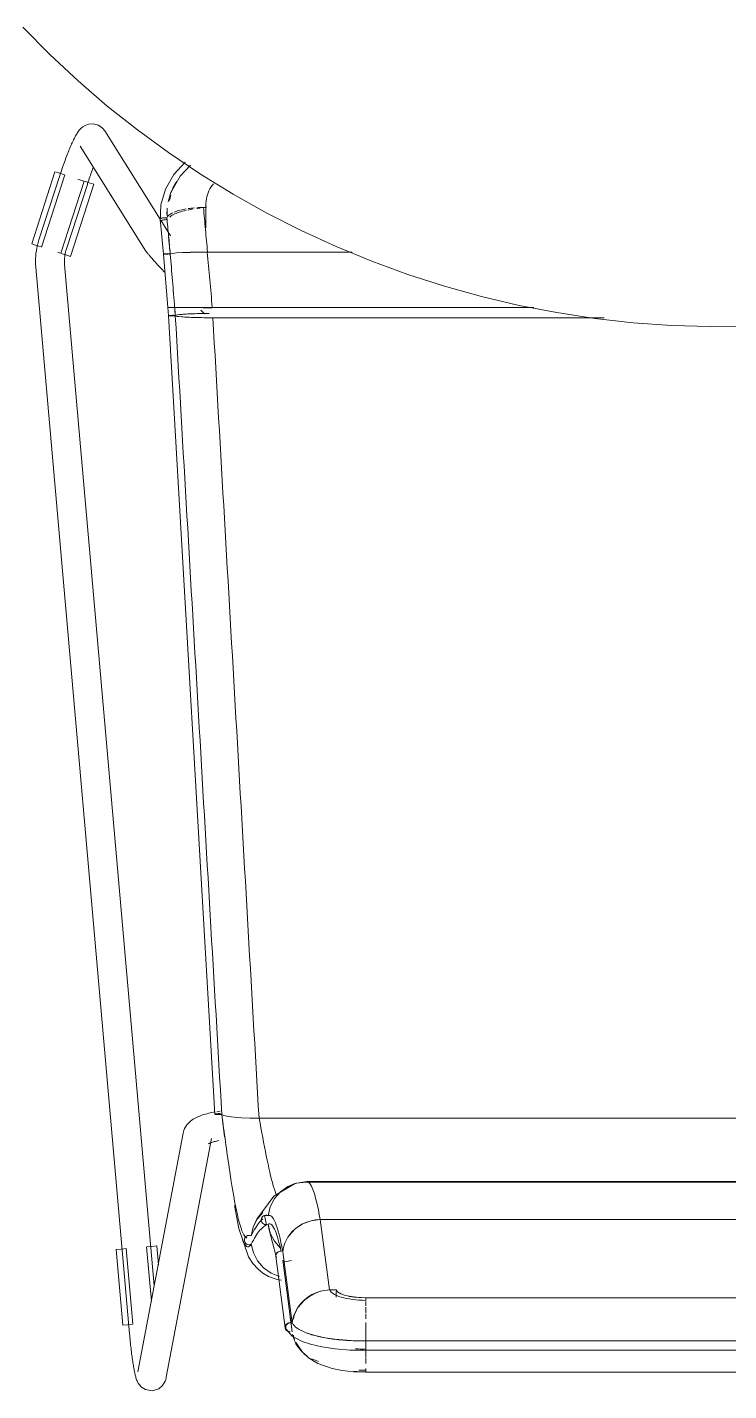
# Model space of a CAD drawing. Header units: millimetres. Extents: x 155927 to 317870, y -36033 to 97293.
# Drawn here: x 166749 to 167040, y 30926 to 31493 of the extents above; entities that cross this region are included whole.
import ezdxf

# ---------------------------------------------------------------- set-up
doc = ezdxf.new("R2010")
doc.units = ezdxf.units.MM
doc.header["$MEASUREMENT"] = 0
doc.layers.add('I-FURN', color=8, linetype='CONTINUOUS', lineweight=9)

msp = doc.modelspace()

# ---------------------------------------------------------------- linework, layer by layer
at = {"layer": 'I-FURN'}
for p, q in [((166746.74, 31492.67), (166757.99, 31481.29)), ((166757.99, 31481.29), (166769.69, 31470.38)), ((166769.69, 31470.38), (166781.82, 31459.94)), ((166781.82, 31459.94), (166794.35, 31449.99)), ((166768.42, 31447.06), (166768.19, 31446.62)), ((166768.65, 31447.49), (166768.42, 31447.06)), ((166768.88, 31447.9), (166768.65, 31447.49)), ((166769.11, 31448.3), (166768.88, 31447.9)), ((166769.35, 31448.69), (166769.11, 31448.3)), ((166769.61, 31449.08), (166769.35, 31448.69)), ((166769.89, 31449.47), (166769.61, 31449.08)), ((166770.2, 31449.87), (166769.89, 31449.47)), ((166770.57, 31450.29), (166770.2, 31449.87)), ((166771.03, 31450.76), (166770.57, 31450.29)), ((166771.66, 31451.28), (166771.03, 31450.76)), ((166772.57, 31451.85), (166771.66, 31451.28)), ((166773.96, 31452.37), (166772.57, 31451.85)), ((166775.93, 31452.54), (166773.96, 31452.37)), ((166778.16, 31451.95), (166775.93, 31452.54)), ((166779.89, 31450.73), (166778.16, 31451.95)), ((166779.89, 31450.73), (166780.78, 31449.61)), ((166803.82, 31412.84), (166780.78, 31449.61)), ((166794.35, 31449.99), (166807.27, 31440.56)), ((166766.05, 31441.88), (166765.8, 31441.27)), ((166766.29, 31442.48), (166766.05, 31441.88)), ((166766.54, 31443.06), (166766.29, 31442.48)), ((166766.78, 31443.62), (166766.54, 31443.06)), ((166767.02, 31444.16), (166766.78, 31443.62)), ((166767.26, 31444.69), (166767.02, 31444.16)), ((166767.49, 31445.2), (166767.26, 31444.69)), ((166767.73, 31445.69), (166767.49, 31445.2)), ((166767.96, 31446.16), (166767.73, 31445.69)), ((166768.19, 31446.62), (166767.96, 31446.16)), ((166770.61, 31443.24), (166797.92, 31399.65)), ((166763.77, 31435.91), (166763.52, 31435.2)), ((166764.02, 31436.62), (166763.77, 31435.91)), ((166764.28, 31437.32), (166764.02, 31436.62)), ((166764.53, 31438.01), (166764.28, 31437.32)), ((166764.79, 31438.69), (166764.53, 31438.01)), ((166765.04, 31439.35), (166764.79, 31438.69)), ((166765.3, 31440.01), (166765.04, 31439.35)), ((166765.55, 31440.65), (166765.3, 31440.01)), ((166765.8, 31441.27), (166765.55, 31440.65)), ((166807.27, 31440.56), (166820.56, 31431.65)), ((166809.42, 31431.42), (166814.16, 31436.57)), ((166750.41, 31402.63), (166760.1, 31432.64)), ((166762.12, 31431.08), (166753.41, 31404.27)), ((166754.45, 31401.33), (166764.14, 31431.33)), ((166760.1, 31432.64), (166762.05, 31432.01)), ((166762.05, 31432.01), (166764.02, 31431.37)), ((166762.27, 31431.54), (166762.12, 31431.08)), ((166762.52, 31432.28), (166762.27, 31431.54)), ((166762.76, 31433.02), (166762.52, 31432.28)), ((166763.01, 31433.75), (166762.76, 31433.02)), ((166763.26, 31434.48), (166763.01, 31433.75)), ((166763.52, 31435.2), (166763.26, 31434.48)), ((166774.57, 31430.45), (166774.33, 31429.77)), ((166774.8, 31431.12), (166774.57, 31430.45)), ((166775.04, 31431.79), (166774.8, 31431.12)), ((166775.27, 31432.44), (166775.04, 31431.79)), ((166775.51, 31433.09), (166775.27, 31432.44)), ((166775.74, 31433.73), (166775.51, 31433.09)), ((166775.98, 31434.35), (166775.74, 31433.73)), ((166806.03, 31425.41), (166809.42, 31431.42)), ((166808.74, 31425.01), (166812.1, 31430.84)), ((166812.1, 31430.84), (166816.37, 31435.31)), ((166820.56, 31431.65), (166834.19, 31423.27)), ((166772.21, 31428.73), (166762.52, 31398.72)), ((166764.83, 31400.56), (166773.54, 31427.37)), ((166766.57, 31397.42), (166776.26, 31427.42)), ((166772.12, 31428.76), (166769.64, 31429.56)), ((166772.33, 31428.69), (166774.3, 31428.05)), ((166773.64, 31427.7), (166773.54, 31427.37)), ((166773.87, 31428.4), (166773.64, 31427.7)), ((166774.1, 31429.08), (166773.87, 31428.4)), ((166774.33, 31429.77), (166774.1, 31429.08)), ((166774.3, 31428.05), (166776.26, 31427.42)), ((166804.15, 31418.89), (166806.03, 31425.41)), ((166803.87, 31411.98), (166804.15, 31418.89)), ((166822.81, 31419.01), (166822.81, 31409.26)), ((166834.19, 31423.27), (166848.14, 31415.45)), ((166821.82, 31417.77), (166822.87, 31417.77)), ((166848.14, 31415.45), (166862.4, 31408.19)), ((166803.75, 31412.88), (166805.17, 31398.38)), ((166808.09, 31406.02), (166804.05, 31412.47)), ((166862.4, 31408.19), (166876.94, 31401.51)), ((166752.36, 31402), (166750.41, 31402.63)), ((166754.34, 31401.37), (166752.36, 31402)), ((166752.79, 31402.07), (166752.55, 31400.96)), ((166753.08, 31403.18), (166752.79, 31402.07)), ((166753.41, 31404.27), (166753.08, 31403.18)), ((166752.03, 31396.42), (166752.02, 31395.28)), ((166752.09, 31397.56), (166752.03, 31396.42)), ((166752.2, 31398.7), (166752.09, 31397.56)), ((166752.35, 31399.83), (166752.2, 31398.7)), ((166752.55, 31400.96), (166752.35, 31399.83)), ((166762.43, 31398.75), (166761.26, 31399.13)), ((166764.61, 31398.05), (166762.64, 31398.68)), ((166764.02, 31395.98), (166764.06, 31396.64)), ((166764.06, 31396.64), (166764.12, 31397.3)), ((166764.12, 31397.3), (166764.21, 31397.96)), ((166764.21, 31397.96), (166764.32, 31398.61)), ((166764.32, 31398.61), (166764.46, 31399.26)), ((166764.46, 31399.26), (166764.63, 31399.9)), ((166766.57, 31397.42), (166764.61, 31398.05)), ((166764.63, 31399.9), (166764.82, 31400.54)), ((166764.82, 31400.54), (166764.83, 31400.56)), ((166797.92, 31399.65), (166798.13, 31399.33)), ((166798.13, 31399.33), (166798.32, 31399.07)), ((166798.32, 31399.07), (166798.49, 31398.84)), ((166798.49, 31398.84), (166798.66, 31398.62)), ((166798.66, 31398.62), (166798.84, 31398.4)), ((166798.84, 31398.4), (166799.03, 31398.17)), ((166799.03, 31398.17), (166799.24, 31397.93)), ((166799.24, 31397.93), (166799.45, 31397.67)), ((166799.45, 31397.67), (166799.68, 31397.41)), ((166799.68, 31397.41), (166799.92, 31397.13)), ((166799.92, 31397.13), (166800.18, 31396.83)), ((166800.18, 31396.83), (166800.45, 31396.52)), ((166800.45, 31396.52), (166800.74, 31396.2)), ((166800.74, 31396.2), (166801.04, 31395.86)), ((166805.17, 31398.38), (166805.24, 31398.41)), ((166805.24, 31398.41), (166805.17, 31398.38)), ((166805.17, 31398.38), (166807, 31376.18)), ((166805.17, 31398.38), (166805.23, 31398.36)), ((166805.24, 31398.36), (166805.17, 31398.38)), ((166805.23, 31398.36), (166805.42, 31398.33)), ((166805.43, 31398.44), (166805.24, 31398.41)), ((166805.42, 31398.33), (166805.24, 31398.36)), ((166805.42, 31398.33), (166805.71, 31398.31)), ((166805.72, 31398.31), (166805.42, 31398.33)), ((166805.72, 31398.46), (166805.43, 31398.44)), ((166805.43, 31398.44), (166805.73, 31398.46)), ((166805.71, 31398.31), (166806.09, 31398.3)), ((166806.11, 31398.47), (166805.72, 31398.46)), ((166806.1, 31398.3), (166805.72, 31398.31)), ((166805.73, 31398.46), (166806.11, 31398.47)), ((166806.09, 31398.3), (166806.54, 31398.29)), ((166806.55, 31398.29), (166806.1, 31398.3)), ((166806.56, 31398.48), (166806.11, 31398.47)), ((166806.11, 31398.47), (166806.56, 31398.48)), ((166806.54, 31398.29), (166807.04, 31398.28)), ((166807.04, 31398.28), (166806.55, 31398.29)), ((166807.05, 31398.49), (166806.56, 31398.48)), ((166806.56, 31398.48), (166807.05, 31398.49)), ((166807.55, 31398.49), (166807.05, 31398.49)), ((166807.05, 31398.49), (166807.55, 31398.49)), ((166807.53, 31398.28), (166808.01, 31398.29)), ((166808.01, 31398.29), (166807.54, 31398.28)), ((166808.02, 31398.48), (166807.55, 31398.49)), ((166807.55, 31398.49), (166808.02, 31398.48)), ((166808.02, 31398.48), (166808.91, 31398.67)), ((166808.91, 31398.67), (166808.02, 31398.48)), ((166808.91, 31398.67), (166810.63, 31398.85)), ((166810.65, 31398.85), (166808.91, 31398.67)), ((166810.64, 31398.85), (166813.08, 31399)), ((166813.12, 31399), (166810.65, 31398.85)), ((166816.22, 31399.12), (166813.12, 31399)), ((166813.12, 31399), (166816.16, 31399.11)), ((166816.22, 31399.11), (166819.66, 31399.19)), ((166819.66, 31399.19), (166816.22, 31399.12)), ((166819.75, 31399.19), (166823.4, 31399.22)), ((166823.52, 31399.22), (166819.76, 31399.19)), ((166883.63, 31399.22), (166823.52, 31399.22)), ((166823.52, 31399.22), (166883.63, 31399.22)), ((166876.94, 31401.51), (166891.73, 31395.42)), ((166752.02, 31395.28), (166752.04, 31394.14)), ((166752.04, 31394.14), (166752.12, 31393)), ((166752.12, 31393), (166752.12, 31392.95)), ((166752.13, 31392.95), (166791.07, 30949.63)), ((166764.02, 31395.32), (166764.02, 31395.98)), ((166764.03, 31394.66), (166764.02, 31395.32)), ((166764.08, 31394), (166764.03, 31394.66)), ((166801.37, 30969.5), (166764.08, 31394)), ((166801.04, 31395.86), (166801.36, 31395.51)), ((166801.36, 31395.51), (166801.69, 31395.15)), ((166801.69, 31395.15), (166802.03, 31394.77)), ((166802.03, 31394.77), (166802.39, 31394.38)), ((166802.39, 31394.38), (166802.75, 31393.98)), ((166802.75, 31393.98), (166803.13, 31393.57)), ((166803.13, 31393.57), (166803.53, 31393.14)), ((166803.53, 31393.14), (166803.93, 31392.71)), ((166803.93, 31392.71), (166804.34, 31392.26)), ((166804.34, 31392.26), (166804.77, 31391.81)), ((166804.77, 31391.81), (166805.2, 31391.34)), ((166805.2, 31391.34), (166805.64, 31390.87)), ((166891.73, 31395.42), (166906.76, 31389.92)), ((166906.76, 31389.92), (166921.99, 31385.03)), ((166921.99, 31385.03), (166937.41, 31380.75)), ((166937.41, 31380.75), (166952.98, 31377.09)), ((166807, 31376.18), (166807.07, 31376.19)), ((166807.06, 31376.19), (166807, 31376.18)), ((166807.27, 31372.82), (166807, 31376.18)), ((166807.07, 31376.18), (166807, 31376.18)), ((166807, 31376.18), (166807.06, 31376.18)), ((166807.25, 31376.19), (166807.55, 31376.19)), ((166807.54, 31376.19), (166807.25, 31376.19)), ((166807.92, 31376.19), (166807.54, 31376.19)), ((166807.55, 31376.19), (166807.93, 31376.19)), ((166807.93, 31376.18), (166807.55, 31376.18)), ((166807.55, 31376.18), (166807.93, 31376.18)), ((166808.38, 31376.19), (166807.92, 31376.19)), ((166807.93, 31376.19), (166808.38, 31376.19)), ((166808.39, 31376.18), (166807.93, 31376.18)), ((166807.93, 31376.18), (166808.38, 31376.18)), ((166808.38, 31376.19), (166808.87, 31376.19)), ((166808.87, 31376.19), (166808.38, 31376.19)), ((166808.38, 31376.18), (166808.87, 31376.18)), ((166808.88, 31376.18), (166808.39, 31376.18)), ((166808.87, 31376.19), (166809.37, 31376.19)), ((166809.36, 31376.19), (166808.87, 31376.19)), ((166808.87, 31376.18), (166809.37, 31376.18)), ((166809.37, 31376.18), (166808.88, 31376.18)), ((166809.83, 31376.19), (166809.36, 31376.19)), ((166809.37, 31376.19), (166809.84, 31376.19)), ((166809.84, 31376.18), (166809.37, 31376.18)), ((166809.37, 31376.18), (166809.84, 31376.18)), ((166810.72, 31376.21), (166809.83, 31376.19)), ((166809.84, 31376.19), (166810.72, 31376.21)), ((166810.72, 31376.21), (166812.47, 31376.22)), ((166812.47, 31376.22), (166810.72, 31376.21)), ((166812.49, 31376.15), (166811.77, 31376.15)), ((166811.77, 31376.15), (166812.49, 31376.15)), ((166812.47, 31376.22), (166814.97, 31376.23)), ((166814.97, 31376.23), (166812.47, 31376.22)), ((166814.99, 31376.14), (166812.49, 31376.15)), ((166812.49, 31376.15), (166814.99, 31376.14)), ((166815.26, 31373.49), (166812.77, 31373.33)), ((166818.1, 31376.24), (166814.97, 31376.23)), ((166814.98, 31376.23), (166818.1, 31376.24)), ((166818.11, 31376.13), (166814.99, 31376.14)), ((166814.99, 31376.14), (166818.11, 31376.13)), ((166818.38, 31373.61), (166815.26, 31373.49)), ((166821.67, 31376.25), (166818.1, 31376.24)), ((166818.11, 31376.24), (166821.67, 31376.25)), ((166821.93, 31373.69), (166818.38, 31373.61)), ((166820.76, 31375.1), (166822.24, 31373.57)), ((166821.67, 31376.25), (166825.46, 31376.25)), ((166825.46, 31376.25), (166821.67, 31376.25)), ((166825.45, 31376.12), (166821.67, 31376.12)), ((166821.67, 31376.12), (166825.45, 31376.12)), ((166824.19, 31373.71), (166821.93, 31373.69)), ((166825.46, 31376.25), (166959.1, 31376.25)), ((166959.1, 31376.25), (166825.46, 31376.25)), ((166952.98, 31377.09), (166968.69, 31374.06)), ((166968.69, 31374.06), (166984.51, 31371.65)), ((166807.34, 31372.85), (166807.27, 31372.83)), ((166807.27, 31372.82), (166826.56, 31040.92)), ((166807.27, 31372.82), (166807.34, 31372.8)), ((166807.53, 31372.88), (166807.34, 31372.85)), ((166807.34, 31372.8), (166807.52, 31372.77)), ((166807.52, 31372.77), (166807.82, 31372.75)), ((166807.82, 31372.9), (166807.53, 31372.88)), ((166808.21, 31372.92), (166807.82, 31372.9)), ((166807.82, 31372.75), (166808.2, 31372.73)), ((166808.2, 31372.73), (166808.65, 31372.72)), ((166808.66, 31372.93), (166808.21, 31372.92)), ((166808.65, 31372.72), (166809.14, 31372.71)), ((166809.15, 31372.94), (166808.66, 31372.93)), ((166809.14, 31372.71), (166809.64, 31372.72)), ((166809.64, 31372.93), (166809.15, 31372.94)), ((166810.11, 31372.92), (166809.64, 31372.93)), ((166809.64, 31372.72), (166810.11, 31372.73)), ((166811.01, 31373.13), (166810.11, 31372.92)), ((166810.11, 31372.73), (166810.99, 31372.51)), ((166810.99, 31372.51), (166812.74, 31372.32)), ((166812.77, 31373.33), (166811.01, 31373.13)), ((166812.74, 31372.32), (166815.25, 31372.16)), ((166815.25, 31372.16), (166818.38, 31372.04)), ((166818.38, 31372.04), (166821.94, 31371.96)), ((166821.94, 31371.96), (166825.72, 31371.93)), ((166825.72, 31371.93), (166988.32, 31371.93)), ((166988.32, 31371.93), (166825.72, 31371.93)), ((166984.51, 31371.65), (167000.41, 31369.88)), ((167000.41, 31369.88), (167016.37, 31368.75)), ((167016.37, 31368.75), (167032.36, 31368.26)), ((167032.36, 31368.26), (167048.36, 31368.41)), ((166817.54, 31038.76), (166818.08, 31039.08)), ((166818.08, 31039.08), (166818.61, 31039.37)), ((166818.61, 31039.37), (166819.17, 31039.64)), ((166819.17, 31039.64), (166819.73, 31039.9)), ((166819.73, 31039.9), (166820.3, 31040.13)), ((166820.3, 31040.13), (166820.88, 31040.35)), ((166820.88, 31040.35), (166821.47, 31040.56)), ((166821.47, 31040.56), (166822.08, 31040.75)), ((166822.08, 31040.75), (166822.69, 31040.93)), ((166822.69, 31040.93), (166823.32, 31041.11)), ((166823.32, 31041.11), (166823.97, 31041.27)), ((166823.97, 31041.27), (166824.62, 31041.42)), ((166824.62, 31041.42), (166825.29, 31041.56)), ((166825.29, 31041.56), (166825.97, 31041.7)), ((166825.97, 31041.7), (166826.66, 31041.82)), ((166826.62, 31040.97), (166826.56, 31040.92)), ((166826.56, 31040.92), (166826.62, 31040.97)), ((166826.63, 31040.86), (166826.56, 31040.92)), ((166826.56, 31040.91), (166826.63, 31040.86)), ((166826.81, 31041.02), (166826.62, 31040.97)), ((166826.62, 31040.97), (166826.8, 31041.02)), ((166826.63, 31040.86), (166826.83, 31040.81)), ((166826.82, 31040.81), (166826.63, 31040.86)), ((166826.8, 31041.02), (166827.09, 31041.06)), ((166827.1, 31041.06), (166826.81, 31041.02)), ((166827.12, 31040.77), (166826.82, 31040.81)), ((166826.83, 31040.81), (166827.13, 31040.77)), ((166827.09, 31041.06), (166827.47, 31041.1)), ((166827.48, 31041.1), (166827.1, 31041.06)), ((166827.51, 31040.73), (166827.12, 31040.77)), ((166827.13, 31040.77), (166827.51, 31040.73)), ((166827.37, 31041.94), (166828.08, 31042.05)), ((166827.47, 31041.1), (166827.92, 31041.12)), ((166827.93, 31041.12), (166827.48, 31041.1)), ((166827.51, 31040.73), (166827.97, 31040.71)), ((166827.96, 31040.71), (166827.51, 31040.73)), ((166827.92, 31041.12), (166828.42, 31041.13)), ((166828.42, 31041.13), (166827.93, 31041.12)), ((166828.46, 31040.7), (166827.96, 31040.71)), ((166827.97, 31040.71), (166828.46, 31040.7)), ((166828.08, 31042.05), (166828.81, 31042.15)), ((166828.92, 31041.13), (166828.42, 31041.13)), ((166828.42, 31041.13), (166828.92, 31041.13)), ((166828.46, 31040.7), (166828.96, 31040.71)), ((166828.95, 31040.71), (166828.46, 31040.7)), ((166829.43, 31040.73), (166828.95, 31040.71)), ((166828.96, 31040.71), (166829.43, 31040.73)), ((166830.33, 31040.33), (166829.43, 31040.73)), ((166829.43, 31040.73), (166830.33, 31040.33)), ((166832.07, 31039.96), (166830.33, 31040.33)), ((166830.33, 31040.33), (166832.08, 31039.96)), ((166834.54, 31039.65), (166832.07, 31039.96)), ((166832.08, 31039.96), (166834.57, 31039.65)), ((166837.62, 31039.41), (166834.57, 31039.65)), ((166834.57, 31039.65), (166837.67, 31039.41)), ((166841.14, 31039.26), (166837.67, 31039.41)), ((166837.67, 31039.41), (166841.21, 31039.26)), ((166844.9, 31039.2), (166841.21, 31039.26)), ((166841.21, 31039.26), (166844.98, 31039.2)), ((166844.98, 31039.2), (167228.38, 31039.2)), ((167228.38, 31039.2), (166844.98, 31039.2)), ((166813.37, 31033.07), (166813.63, 31034.06)), ((166813.63, 31034.06), (166813.99, 31034.95)), ((166813.99, 31034.95), (166814.43, 31035.74)), ((166814.43, 31035.74), (166814.91, 31036.43)), ((166814.91, 31036.43), (166815.42, 31037.03)), ((166815.42, 31037.03), (166815.94, 31037.54)), ((166815.94, 31037.54), (166816.47, 31038)), ((166816.47, 31038), (166817, 31038.4)), ((166817, 31038.4), (166817.54, 31038.76)), ((166813.37, 31033.07), (166794.55, 30933.78)), ((166806.34, 30931.54), (166825.16, 31030.83)), ((166823.94, 31028.61), (166823.96, 31028.62)), ((166823.96, 31028.62), (166824.04, 31028.66)), ((166824.04, 31028.66), (166824.12, 31028.71)), ((166824.12, 31028.71), (166824.28, 31028.79)), ((166824.28, 31028.79), (166824.47, 31028.87)), ((166824.47, 31028.87), (166824.7, 31028.97)), ((166824.7, 31028.97), (166824.97, 31029.07)), ((166824.97, 31029.07), (166825.27, 31029.18)), ((166825.27, 31029.18), (166825.61, 31029.28)), ((166825.61, 31029.28), (166825.98, 31029.39)), ((166825.98, 31029.39), (166826.37, 31029.5)), ((166826.37, 31029.5), (166826.79, 31029.61)), ((166826.79, 31029.61), (166827.24, 31029.71)), ((166827.24, 31029.71), (166827.71, 31029.81)), ((166827.71, 31029.81), (166828.2, 31029.91)), ((166859.63, 31011.98), (166850.98, 31006.87)), ((166856.92, 31010.86), (166853.79, 31008.69)), ((166853.79, 31008.68), (166856.93, 31010.85)), ((166859.78, 31012.05), (166856.61, 31010.68)), ((166860.49, 31012.22), (166856.92, 31010.86)), ((166856.93, 31010.85), (166860.49, 31012.22)), ((166864.82, 31012.85), (166859.78, 31012.05)), ((166864.28, 31012.7), (166860.49, 31012.22)), ((166860.49, 31012.22), (166864.28, 31012.69)), ((166864.28, 31012.7), (167209.07, 31012.7)), ((167209.07, 31012.7), (166864.28, 31012.7)), ((166903.73, 31012.85), (166864.82, 31012.85)), ((167208.53, 31012.85), (166903.73, 31012.85)), ((166850.98, 31006.87), (166844, 30997.33)), ((166851.28, 31005.81), (166849.52, 31002.42)), ((166849.53, 31002.42), (166851.28, 31005.81)), ((166853.79, 31008.69), (166851.28, 31005.81)), ((166851.28, 31005.81), (166853.79, 31008.68)), ((166834.67, 31003), (166836.57, 30993.34)), ((166846.45, 31000.09), (166844.05, 30997.25)), ((166844.06, 30997.25), (166846.45, 31000.09)), ((166849.52, 31002.42), (166848.63, 30998.71)), ((166841.62, 30990.31), (166842.41, 30993.93)), ((166842.41, 30993.93), (166841.62, 30990.32)), ((166842.41, 30993.93), (166844.06, 30997.25)), ((166844.05, 30997.25), (166842.41, 30993.93)), ((166844, 30997.33), (166843.11, 30995.58)), ((166845.79, 30996.95), (166845.86, 30997.44)), ((166845.86, 30997.44), (166845.79, 30996.95)), ((166845.86, 30996.46), (166845.79, 30996.95)), ((166845.79, 30996.95), (166845.86, 30996.46)), ((166845.86, 30997.44), (166846.05, 30997.9)), ((166846.05, 30997.9), (166845.86, 30997.44)), ((166846.05, 30996), (166845.86, 30996.46)), ((166845.86, 30996.46), (166846.05, 30996)), ((166846.05, 30997.9), (166846.34, 30998.31)), ((166846.34, 30998.31), (166846.05, 30997.9)), ((166846.34, 30995.6), (166846.05, 30996)), ((166846.05, 30996), (166846.34, 30995.6)), ((166846.34, 30998.31), (166846.73, 30998.62)), ((166846.72, 30998.62), (166846.34, 30998.31)), ((166846.73, 30995.28), (166846.34, 30995.6)), ((166846.34, 30995.6), (166846.72, 30995.28)), ((166847.17, 30998.82), (166846.72, 30998.62)), ((166846.72, 30995.28), (166847.17, 30995.08)), ((166846.73, 30998.62), (166847.18, 30998.82)), ((166847.18, 30995.08), (166846.73, 30995.28)), ((166849.7, 30998.72), (166846.82, 30998.67)), ((166847.12, 30998.81), (166847.95, 30994.91)), ((166847.66, 30998.91), (166847.17, 30998.82)), ((166847.17, 30995.08), (166847.66, 30995)), ((166847.18, 30998.82), (166847.67, 30998.9)), ((166847.67, 30995), (166847.18, 30995.08)), ((166848.16, 30998.87), (166847.66, 30998.91)), ((166847.66, 30995), (166848.16, 30995.04)), ((166847.67, 30998.9), (166848.16, 30998.86)), ((166848.16, 30995.04), (166847.67, 30995)), ((166848.63, 30998.71), (166848.16, 30998.87)), ((166848.16, 30998.86), (166848.63, 30998.7)), ((166848.63, 30995.2), (166848.16, 30995.04)), ((166848.16, 30995.04), (166848.63, 30995.2)), ((166848.63, 30995.2), (166849.52, 30991.48)), ((166848.99, 30993.35), (166848.66, 30995.22)), ((166863, 30995.3), (166859.89, 30993.23)), ((166866.55, 30996.62), (166863, 30995.3)), ((166870.32, 30997.1), (166866.55, 30996.62)), ((166874.18, 30967.82), (166870.32, 30997.1)), ((166870.32, 30997.1), (167203.03, 30997.1)), ((167203.03, 30997.1), (166870.32, 30997.1)), ((166836.57, 30993.34), (166840.56, 30981.62)), ((166838.8, 30988.53), (166838.86, 30989.02)), ((166838.86, 30989.02), (166838.8, 30988.53)), ((166838.87, 30988.05), (166838.8, 30988.53)), ((166838.8, 30988.53), (166838.87, 30988.05)), ((166838.86, 30989.02), (166839.04, 30989.48)), ((166839.04, 30989.48), (166838.86, 30989.02)), ((166839.07, 30987.59), (166838.87, 30988.05)), ((166838.87, 30988.05), (166839.07, 30987.59)), ((166839.04, 30989.48), (166839.33, 30989.88)), ((166839.33, 30989.88), (166839.04, 30989.48)), ((166839.33, 30989.88), (166839.71, 30990.2)), ((166839.71, 30990.2), (166839.33, 30989.88)), ((166840.16, 30990.41), (166839.71, 30990.2)), ((166839.71, 30990.2), (166840.16, 30990.4)), ((166840.65, 30990.5), (166840.16, 30990.41)), ((166840.16, 30990.4), (166840.65, 30990.49)), ((166841.15, 30990.47), (166840.65, 30990.5)), ((166840.65, 30990.49), (166841.15, 30990.47)), ((166841.15, 30990.47), (166841.62, 30990.31)), ((166841.62, 30990.32), (166841.15, 30990.47)), ((166851.96, 30981.74), (166848.99, 30993.35)), ((166849.52, 30991.48), (166851.28, 30988.09)), ((166851.28, 30988.09), (166853.79, 30985.21)), ((166859.89, 30993.23), (166857.4, 30990.49)), ((166785.5, 30984.64), (166787.54, 30984.82)), ((166788.26, 30953.23), (166785.5, 30984.64)), ((166787.54, 30984.82), (166789.61, 30985.01)), ((166792.49, 30953.61), (166789.73, 30985.02)), ((166798.18, 30985.76), (166800.16, 30963.15)), ((166798.3, 30985.77), (166800.37, 30985.95)), ((166800.37, 30985.95), (166802.41, 30986.13)), ((166803.1, 30978.24), (166802.41, 30986.13)), ((166839.37, 30987.2), (166839.07, 30987.59)), ((166839.07, 30987.59), (166839.37, 30987.2)), ((166839.76, 30986.89), (166839.37, 30987.2)), ((166839.37, 30987.2), (166839.75, 30986.89)), ((166839.75, 30986.89), (166840.21, 30986.7)), ((166840.21, 30986.7), (166839.76, 30986.89)), ((166840.71, 30986.62), (166840.21, 30986.7)), ((166840.21, 30986.7), (166840.7, 30986.62)), ((166840.7, 30986.62), (166841.2, 30986.66)), ((166841.2, 30986.67), (166840.71, 30986.62)), ((166841.67, 30986.83), (166841.2, 30986.67)), ((166841.2, 30986.66), (166841.67, 30986.83)), ((166841.67, 30986.83), (166842.58, 30983.2)), ((166842.58, 30983.2), (166844.32, 30979.88)), ((166852, 30982.52), (166851.93, 30982.05)), ((166852.18, 30982.96), (166852, 30982.52)), ((166852.48, 30983.34), (166852.18, 30982.96)), ((166852.86, 30983.64), (166852.48, 30983.34)), ((166853.31, 30983.84), (166852.86, 30983.64)), ((166853.81, 30983.91), (166853.31, 30983.84)), ((166854.3, 30983.88), (166853.81, 30983.91)), ((166858.62, 30954.02), (166854.77, 30983.72)), ((166840.56, 30981.62), (166842.37, 30978.8)), ((166842.37, 30978.8), (166844.37, 30976.56)), ((166844.32, 30979.88), (166846.8, 30977.05)), ((166846.8, 30977.05), (166849.88, 30974.88)), ((166851.93, 30982.05), (166851.99, 30981.58)), ((166851.94, 30981.82), (166855.8, 30952.04)), ((166851.99, 30981.58), (166852.18, 30981.14)), ((166854.79, 30980.17), (166858.64, 30950.48)), ((166854.92, 30979.39), (166858.41, 30980.08)), ((166844.37, 30976.56), (166846.53, 30974.78)), ((166846.53, 30974.78), (166848.81, 30973.44)), ((166848.81, 30973.44), (166852.41, 30972.14)), ((166849.88, 30974.88), (166853.4, 30973.48)), ((166852.41, 30972.14), (166854.18, 30971.91)), ((166876.9, 30967.89), (166874.18, 30967.82)), ((166877.53, 30967.03), (166876.9, 30967.89)), ((166876.9, 30967.2), (166876.9, 30964.88)), ((166878.89, 30966.24), (166877.53, 30967.03)), ((166880.87, 30965.57), (166878.89, 30966.24)), ((166883.36, 30965.06), (166880.87, 30965.57)), ((166886.21, 30964.74), (166883.36, 30965.06)), ((166889.25, 30964.63), (166886.21, 30964.74)), ((167184.1, 30964.63), (166889.25, 30964.63)), ((166889.25, 30964.57), (167184.1, 30964.57)), ((166889.25, 30961.3), (166889.25, 30963.04)), ((166889.25, 30958.25), (166889.25, 30960.72)), ((166858.48, 30951.67), (166857.87, 30956.45)), ((166889.25, 30955.89), (166889.25, 30957.73)), ((166889.25, 30950.71), (166889.25, 30954.26)), ((166790.3, 30953.41), (166788.26, 30953.23)), ((166792.37, 30953.6), (166790.3, 30953.41)), ((166791.09, 30949.47), (166791.07, 30949.63)), ((166791.16, 30948.72), (166791.09, 30949.47)), ((166791.23, 30947.97), (166791.16, 30948.72)), ((166858.7, 30948.64), (166856.15, 30951.54)), ((166862.82, 30946.46), (166858.7, 30948.64)), ((166864.58, 30949.99), (166868.02, 30948.9)), ((166868.02, 30948.9), (166872.45, 30947.93)), ((166889.25, 30950.51), (166889.25, 30946.7)), ((166889.25, 30946.7), (166889.25, 30950.51)), ((166791.3, 30947.22), (166791.23, 30947.97)), ((166791.37, 30946.48), (166791.3, 30947.22)), ((166791.45, 30945.74), (166791.37, 30946.48)), ((166791.53, 30945), (166791.45, 30945.74)), ((166791.61, 30944.28), (166791.53, 30945)), ((166791.69, 30943.56), (166791.61, 30944.28)), ((166791.77, 30942.85), (166791.69, 30943.56)), ((166791.85, 30942.15), (166791.77, 30942.85)), ((166860.28, 30945.85), (166860.18, 30946.05)), ((166862.96, 30941.95), (166860.28, 30945.85)), ((166866.28, 30945.29), (166862.82, 30946.46)), ((166870.97, 30944.19), (166866.28, 30945.29)), ((166876.59, 30943.35), (166870.97, 30944.19)), ((166872.45, 30947.93), (166876.46, 30947.34)), ((166876.46, 30947.34), (166883.02, 30946.81)), ((166882.71, 30942.86), (166876.59, 30943.35)), ((166889.25, 30942.77), (166882.71, 30942.86)), ((166883.02, 30946.81), (166889.25, 30946.73)), ((167184.1, 30946.73), (166889.25, 30946.73)), ((166889.25, 30942.77), (166889.25, 30946.72)), ((166889.25, 30946.72), (166889.25, 30946.62)), ((166889.25, 30946.62), (166889.25, 30946.39)), ((166889.25, 30946.39), (166889.25, 30946.06)), ((166889.25, 30946.06), (166889.25, 30945.65)), ((166889.25, 30945.65), (166889.25, 30945.17)), ((166889.25, 30945.17), (166889.25, 30944.67)), ((166889.25, 30944.67), (166889.25, 30944.18)), ((166889.25, 30944.18), (166889.25, 30943.73)), ((166889.25, 30943.73), (166889.25, 30943.34)), ((166889.25, 30943.34), (166889.25, 30943.03)), ((166889.25, 30943.03), (166889.25, 30942.84)), ((166889.25, 30943.01), (166889.25, 30939.99)), ((166889.25, 30940), (166889.25, 30943.01)), ((166889.25, 30942.84), (166889.25, 30942.77)), ((166889.25, 30942.77), (167184.1, 30942.77)), ((166791.94, 30941.46), (166791.85, 30942.15)), ((166792.03, 30940.79), (166791.94, 30941.46)), ((166792.12, 30940.12), (166792.03, 30940.79)), ((166792.2, 30939.47), (166792.12, 30940.12)), ((166792.29, 30938.84), (166792.2, 30939.47)), ((166792.38, 30938.22), (166792.29, 30938.84)), ((166792.48, 30937.62), (166792.38, 30938.22)), ((166792.57, 30937.03), (166792.48, 30937.62)), ((166792.66, 30936.46), (166792.57, 30937.03)), ((166865.43, 30939.66), (166862.96, 30941.95)), ((166869.31, 30937.27), (166865.43, 30939.66)), ((166875.36, 30935.14), (166869.31, 30937.27)), ((166889.25, 30937.25), (166889.25, 30939.83)), ((166792.75, 30935.91), (166792.66, 30936.46)), ((166792.85, 30935.38), (166792.75, 30935.91)), ((166792.94, 30934.87), (166792.85, 30935.38)), ((166793.04, 30934.37), (166792.94, 30934.87)), ((166793.13, 30933.89), (166793.04, 30934.37)), ((166793.23, 30933.43), (166793.13, 30933.89)), ((166793.33, 30932.99), (166793.23, 30933.43)), ((166793.43, 30932.56), (166793.33, 30932.99)), ((166793.53, 30932.15), (166793.43, 30932.56)), ((166793.64, 30931.75), (166793.53, 30932.15)), ((166793.75, 30931.35), (166793.64, 30931.75)), ((166793.88, 30930.96), (166793.75, 30931.35)), ((166806.26, 30931.13), (166806.34, 30931.54)), ((166879.4, 30934.35), (166875.36, 30935.14)), ((166884.22, 30933.84), (166879.4, 30934.35)), ((166889.25, 30933.73), (166884.22, 30933.84)), ((166889.25, 30933.75), (166889.25, 30935.22)), ((166889.25, 30933.9), (166889.25, 30933.73)), ((166889.25, 30933.73), (167184.1, 30933.73)), ((166794.02, 30930.55), (166793.88, 30930.96)), ((166794.19, 30930.12), (166794.02, 30930.55)), ((166794.4, 30929.65), (166794.19, 30930.12)), ((166794.71, 30929.09), (166794.4, 30929.65)), ((166795.19, 30928.38), (166794.71, 30929.09)), ((166796.04, 30927.48), (166795.19, 30928.38)), ((166797.7, 30926.44), (166796.04, 30927.48)), ((166800.46, 30925.95), (166797.7, 30926.44)), ((166803.21, 30926.79), (166800.46, 30925.95)), ((166803.21, 30926.79), (166804.78, 30928.11)), ((166804.78, 30928.11), (166805.53, 30929.19)), ((166805.53, 30929.19), (166805.91, 30929.99)), ((166805.91, 30929.99), (166806.12, 30930.61)), ((166806.12, 30930.61), (166806.26, 30931.13))]:
    msp.add_line(p, q, dxfattribs=at)
for centre, major_axis, ratio, start_param, end_param in [((166870.45, 30982.03), (-15.78, 0), 0.955139, 4.720632, 5.68731), ((166870.45, 30982.03), (-15.78, 0), 0.955139, 5.687432, 5.928979), ((166853.89, 30982.05), (-1.96, 0), 0.955139, 4.501447, 6.790779), ((166870.45, 30982.03), (-15.78, 0), 0.955139, 5.929149, 6.170649), ((166889.25, 30949.48), (0, -15.75), 0.000004, 3.431839, 3.614078), ((166889.25, 30938.01), (-12.4, 0), 0.287441, 1.332781, 1.570796)]:
    msp.add_ellipse(centre, major_axis=major_axis, ratio=ratio, start_param=start_param, end_param=end_param, dxfattribs=at)
for points, knots in [([(166807.19, 31420.11), (166807.63, 31422.19), (166808.6, 31425.15), (166810.16, 31427.82), (166810.69, 31428.62)], [-0.8210019, -0.8210019, -0.8210019, -0.8210019, -0.6666667, -0.5975811, -0.5975811, -0.5975811, -0.5975811]), ([(166822.87, 31417.77), (166822.65, 31420.15), (166823.28, 31423.75), (166825.21, 31426.75), (166825.97, 31427.66)], [0, 0, 0, 0, 0.3333333, 0.5, 0.5, 0.5, 0.5]), ([(166803.8, 31413.03), (166803.81, 31413.05), (166803.86, 31413.1), (166803.96, 31413.17), (166804.16, 31413.27), (166804.48, 31413.37), (166804.87, 31413.45), (166805.23, 31413.48), (166805.6, 31413.5), (166806.05, 31413.49), (166806.4, 31413.46), (166806.58, 31413.43)], [0.5555556, 0.5555556, 0.5555556, 0.5555556, 0.5833333, 0.6180556, 0.6527778, 0.7222222, 0.7916667, 0.8263889, 0.8611111, 0.9305556, 1, 1, 1, 1]), ([(166809.58, 31415.8), (166810.17, 31416.05), (166810.91, 31416.31), (166811.74, 31416.54), (166811.84, 31416.56)], [0.3682191, 0.3682191, 0.3682191, 0.3682191, 0.5, 0.5163418, 0.5163418, 0.5163418, 0.5163418]), ([(166806.68, 31412.7), (166806.46, 31412.71), (166805.98, 31412.7), (166805.22, 31412.62), (166804.56, 31412.46), (166804.12, 31412.29), (166803.97, 31412.17), (166803.93, 31412.13)], [-1, -1, -1, -1, -0.90625, -0.8125, -0.71875, -0.625, -0.5625, -0.5625, -0.5625, -0.5625]), ([(166810.11, 31372.92), (166810.4, 31373.07), (166811.79, 31373.28), (166815.15, 31373.5), (166818.3, 31373.62), (166821.41, 31373.69), (166823.43, 31373.71), (166824.19, 31373.71)], [-1, -1, -1, -1, -0.6666667, -0.5, -0.3333333, -0.1666667, -0.0664381, -0.0664381, -0.0664381, -0.0664381]), ([(166807.27, 31372.83), (166807.27, 31372.84), (166807.41, 31372.87), (166807.8, 31372.9), (166808.19, 31372.92), (166808.65, 31372.93), (166809.14, 31372.94), (166809.65, 31372.93), (166809.96, 31372.93), (166810.11, 31372.92)], [-0.5, -0.5, -0.5, -0.5, -0.375, -0.3125, -0.25, -0.1875, -0.125, -0.0625, 0, 0, 0, 0]), ([(166810.1, 31372.73), (166809.88, 31372.72), (166809.39, 31372.71), (166808.76, 31372.72), (166808.3, 31372.73), (166807.88, 31372.74), (166807.43, 31372.77), (166807.27, 31372.81), (166807.27, 31372.82)], [-1, -1, -1, -1, -0.90625, -0.8125, -0.765625, -0.71875, -0.625, -0.501507, -0.501507, -0.501507, -0.501507]), ([(166825.72, 31371.93), (166824.45, 31371.93), (166821.9, 31371.95), (166818.3, 31372.03), (166815.13, 31372.15), (166811.77, 31372.37), (166810.38, 31372.58), (166810.1, 31372.73)], [-1, -1, -1, -1, -0.833333, -0.666667, -0.5, -0.333333, 0, 0, 0, 0]), ([(166829.43, 31040.73), (166830.44, 31033.18), (166832.48, 31017.96), (166835.53, 30999.53), (166837.96, 30991.23), (166839.39, 30989.63), (166839.79, 30989.43)], [0, 0, 0, 0, 0.25, 0.5, 0.75, 0.8499412, 0.8499412, 0.8499412, 0.8499412]), ([(166852.27, 31006.93), (166851.79, 31008.07), (166850.33, 31012.32), (166847.9, 31023.03), (166845.95, 31033.81), (166844.98, 31039.2)], [0.375, 0.375, 0.375, 0.375, 0.5, 0.75, 1, 1, 1, 1]), ([(166870.32, 30997.1), (166869.31, 31002.82), (166867.48, 31010.47), (166865.65, 31012.85), (166864.82, 31012.85)], [0, 0, 0, 0, 0.5, 0.9107154, 0.9107154, 0.9107154, 0.9107154]), ([(166841.62, 30990.31), (166842.79, 30992.72), (166844.42, 30995.38), (166846.04, 30997.05), (166846.5, 30997.44)], [0, 0, 0, 0, 0.5, 0.696307, 0.696307, 0.696307, 0.696307]), ([(166841.67, 30986.83), (166842.83, 30989.23), (166844.93, 30992.66), (166847.02, 30994.45), (166847.95, 30994.91)], [0, 0, 0, 0, 0.5, 0.9025379, 0.9025379, 0.9025379, 0.9025379]), ([(166848.63, 30995.2), (166849.66, 30995.74), (166851.47, 30994.01), (166853.29, 30987.53), (166854.08, 30983.81)], [0, 0, 0, 0, 0.5, 0.8877852, 0.8877852, 0.8877852, 0.8877852]), ([(166837.82, 30989.25), (166838.08, 30988.53), (166839.37, 30985.51), (166840.65, 30985.27), (166841.67, 30986.83)], [0.6866019, 0.6866019, 0.6866019, 0.6866019, 0.75, 1, 1, 1, 1]), ([(166870.21, 30967.22), (166869.05, 30966.9), (166866.73, 30965.97), (166863.64, 30963.82), (166861.11, 30960.98), (166859.35, 30957.64), (166858.76, 30955.26), (166858.62, 30954.02)], [0.1758313, 0.1758313, 0.1758313, 0.1758313, 0.3333333, 0.5, 0.6666667, 0.8333333, 1, 1, 1, 1]), ([(166861.45, 30960.9), (166862.88, 30962.95), (166865.78, 30965.41), (166869.28, 30966.97), (166870.46, 30967.23)], [-0.6666667, -0.6666667, -0.6666667, -0.6666667, -0.3333333, -0.1751572, -0.1751572, -0.1751572, -0.1751572]), ([(166858.62, 30954.02), (166858.47, 30954.08), (166858.26, 30954.15), (166857.98, 30954.19), (166857.69, 30954.21), (166857.4, 30954.17), (166857.11, 30954.08), (166856.84, 30953.98), (166856.52, 30953.78), (166856.2, 30953.47), (166855.97, 30953.1), (166855.83, 30952.74), (166855.79, 30952.43), (166855.78, 30952.16), (166855.81, 30951.9), (166855.89, 30951.65), (166856, 30951.4), (166856.19, 30951.1), (166856.52, 30950.79), (166856.91, 30950.57), (166857.27, 30950.48), (166857.53, 30950.44), (166857.69, 30950.43), (166857.76, 30950.44)], [0, 0, 0, 0, 0.0555556, 0.0833333, 0.1111111, 0.1666667, 0.1944444, 0.2222222, 0.2777778, 0.3333333, 0.3888889, 0.4444444, 0.4791667, 0.5138889, 0.5486111, 0.5833333, 0.6180556, 0.6527778, 0.7222222, 0.7916667, 0.8263889, 0.8611111, 0.8888889, 0.8888889, 0.8888889, 0.8888889]), ([(166857.86, 30950.45), (166857.69, 30950.45), (166857.4, 30950.49), (166857.02, 30950.64), (166856.6, 30950.9), (166856.15, 30951.42), (166855.89, 30952.28), (166856.12, 30953.07), (166856.52, 30953.6), (166856.9, 30953.92), (166857.21, 30954.06), (166857.37, 30954.11)], [-0.875, -0.875, -0.875, -0.875, -0.8125, -0.765625, -0.71875, -0.625, -0.5, -0.375, -0.3125, -0.25, -0.1875, -0.1875, -0.1875, -0.1875]), ([(166858.83, 30949.36), (166858.99, 30948.6), (166859.55, 30946.69), (166861.11, 30943.83), (166863.12, 30941.64), (166864.5, 30940.64), (166864.9, 30940.37)], [0.0592823, 0.0592823, 0.0592823, 0.0592823, 0.1666667, 0.3333333, 0.5, 0.565028, 0.565028, 0.565028, 0.565028])]:
    msp.add_open_spline(points, degree=3, knots=knots, dxfattribs=at)
for points in [[(166808.25, 31422.83), (166807.99, 31422.12), (166807.8, 31421.4), (166807.68, 31420.66)], [(166822.87, 31417.77), (166822.82, 31418.27), (166822.8, 31418.78), (166822.81, 31419.29)], [(166806.58, 31413.43), (166806.73, 31413.82), (166807.29, 31414.57), (166808.44, 31415.28), (166809.13, 31415.6)], [(166806.58, 31413.43), (166806.82, 31410.99), (166807.3, 31406.04), (166807.78, 31401), (166808.02, 31398.48)], [(166806.62, 31414.97), (166806.63, 31415.79), (166806.67, 31416.62), (166806.75, 31417.44)], [(166806.73, 31416.21), (166806.67, 31415.56), (166806.66, 31414.91), (166806.67, 31414.26)], [(166809.17, 31414.74), (166808.53, 31414.43), (166808.13, 31414.11), (166807.8, 31413.79)], [(166811.59, 31415.71), (166810.78, 31415.44), (166809.97, 31415.16), (166809.41, 31414.86)], [(166814.63, 31416.55), (166813.63, 31416.32), (166812.61, 31416.07), (166811.71, 31415.8)], [(166812.23, 31416.67), (166812.97, 31416.85), (166813.78, 31417.01), (166814.61, 31417.16)], [(166817.29, 31417.09), (166816.6, 31416.97), (166815.95, 31416.84), (166815.29, 31416.7)], [(166815.46, 31417.3), (166816.31, 31417.42), (166817.19, 31417.54), (166818.1, 31417.6)], [(166820.41, 31417.53), (166819.93, 31417.48), (166819.46, 31417.42), (166818.99, 31417.35)], [(166819.02, 31417.67), (166819.94, 31417.73), (166820.87, 31417.76), (166821.82, 31417.77)], [(166821.82, 31417.77), (166822.08, 31414.74), (166822.62, 31408.6), (166823.21, 31402.35), (166823.52, 31399.22)], [(166807.3, 31405.38), (166807.54, 31403.03), (166807.77, 31400.66), (166808.01, 31398.29)], [(166808.92, 31387.34), (166808.61, 31390.99), (166808.31, 31394.65), (166808.01, 31398.29)], [(166809.83, 31376.19), (166809.53, 31379.91), (166808.93, 31387.34), (166808.32, 31394.77), (166808.02, 31398.48)], [(166824.43, 31387.74), (166824.08, 31391.57), (166823.74, 31395.39), (166823.4, 31399.21)], [(166825.46, 31376.25), (166825.12, 31380.08), (166824.77, 31383.91), (166824.43, 31387.74)], [(166809.32, 31382.5), (166809.28, 31382.91), (166809.25, 31383.32), (166809.21, 31383.73)], [(166809.84, 31376.19), (166809.88, 31375.61), (166809.97, 31374.46), (166810.06, 31373.3), (166810.1, 31372.73)], [(166809.84, 31376.18), (166809.89, 31375.63), (166809.98, 31374.55), (166810.07, 31373.47), (166810.11, 31372.92)], [(166829.43, 31040.73), (166826.21, 31095.96), (166819.77, 31206.56), (166813.33, 31317.32), (166810.11, 31372.73)], [(166835.31, 31205.44), (166832.12, 31260.9), (166828.92, 31316.4), (166825.72, 31371.93)], [(166844.9, 31039.2), (166841.7, 31094.56), (166838.51, 31149.98), (166835.31, 31205.44)], [(166829.44, 31040.72), (166829.83, 31037.66), (166830.22, 31034.56), (166830.6, 31031.51)], [(166864.82, 31012.85), (166864.64, 31012.85), (166864.46, 31012.8), (166864.28, 31012.69)], [(166848.63, 30998.7), (166849.66, 30999.25), (166851.7, 30997.28), (166853.75, 30989.22), (166854.77, 30983.72)], [(166874.18, 30967.82), (166872.89, 30967.78), (166871.64, 30967.6), (166870.41, 30967.28)], [(166889.25, 30963.5), (166885.46, 30963.56), (166878.07, 30964.53), (166874.68, 30966.69), (166874.43, 30967.81)], [(166880.87, 30965.52), (166882.92, 30964.97), (166885.64, 30964.69), (166888.41, 30964.59)], [(166857.86, 30954.2), (166858.02, 30954.21), (166858.19, 30954.21), (166858.35, 30954.18)], [(166889.25, 30946.7), (166886.9, 30946.66), (166882.25, 30946.73), (166875.39, 30947.36), (166869.25, 30948.47), (166864.18, 30950), (166860.48, 30951.9), (166859.17, 30953.3), (166858.82, 30954.03)], [(166859.08, 30955.54), (166859.39, 30956.92), (166859.89, 30958.29), (166860.59, 30959.55)], [(166859.7, 30947.14), (166859.46, 30947.77), (166859.3, 30948.42), (166859.16, 30949.08)], [(166889.25, 30943.3), (166887.82, 30943.28), (166886.4, 30943.28), (166884.99, 30943.32)], [(166866.86, 30939.21), (166867.75, 30938.78), (166868.68, 30938.38), (166869.64, 30938.14)], [(166889.25, 30933.82), (166887.54, 30933.81), (166885.86, 30933.89), (166884.28, 30934.04)]]:
    msp.add_open_spline(points, degree=3, dxfattribs=at)

doc.saveas('drawing.dxf')
